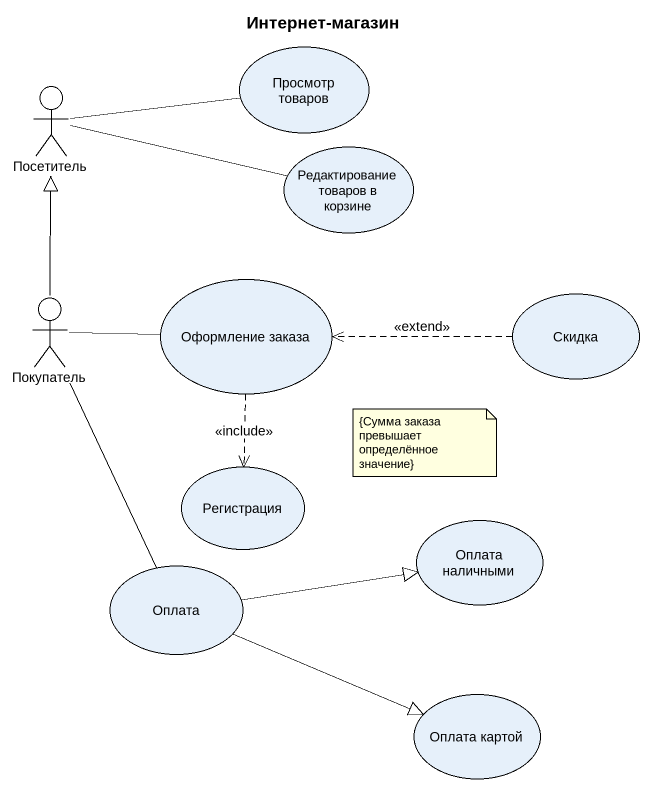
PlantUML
@startuml
title Интернет-магазин
usecase "Просмотр товаров" as Просмотр_товаров
actor Посетитель
usecase "Редактирование товаров в корзине" as Редактирование_товаров_в
usecase "Оформление заказа" as Оформление_заказа
usecase Скидка
actor Покупатель
usecase Регистрация
usecase Оплата
usecase "Оплата наличными" as Оплата_наличными
usecase "Оплата картой" as Оплата_картой
Посетитель -right- Просмотр_товаров
Посетитель -right- Редактирование_товаров_в
Оформление_заказа ..> Регистрация : <<include>>
Скидка .left.> Оформление_заказа : <<extend>>
Покупатель -up-|> Посетитель
Покупатель -right- Оформление_заказа
Покупатель -- Оплата
Оплата -right-|> Оплата_наличными
Оплата -right-|> Оплата_картой
note as N1
  {Сумма заказа превышает определённое значение}
end note
@enduml
